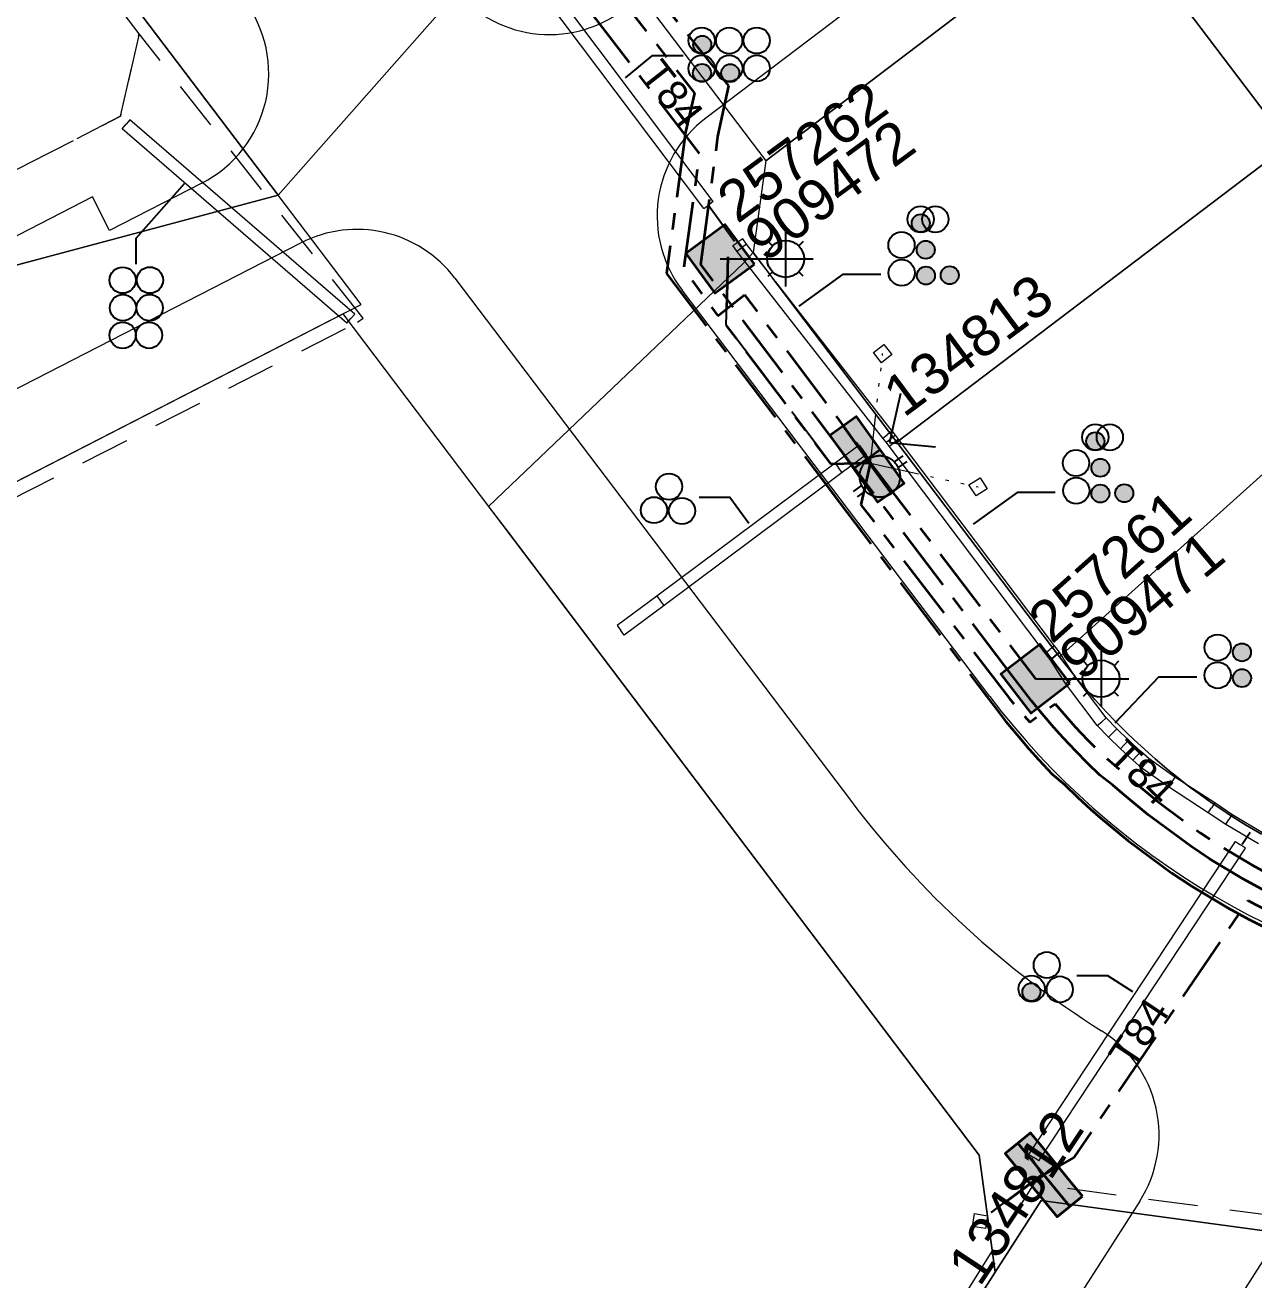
# Model space of a CAD drawing. Header units: metres. Extents: x 308278 to 310511, y 6271134 to 6272874.
# Drawn here: x 308769.8 to 308844.7, y 6271811.5 to 6271888.1 of the extents above; entities that cross this region are included whole.
import ezdxf
from ezdxf.enums import TextEntityAlignment as Align

# ---------------------------------------------------------------- set-up
doc = ezdxf.new("R2010")
doc.units = ezdxf.units.M
doc.set_wipeout_variables(frame=1)
for name, pattern in [('Cable Exist UG', [7, 4, -1, 1, -1]), ('Dash', [5, 3, -2]), ('DOT', [6.35, 0, -6.35]), ('PHANTOMX2', [6.6, 3, -0.75, 0.2, -0.75, 0.2, -0.75, 0.2, -0.75])]:
    doc.linetypes.add(name, pattern=pattern)
doc.layers.get('0').update_dxf_attribs({"color": 6})
for name, color, linetype, lineweight in [('_User Miscellaneous1', 30, 'Continuous', 13), ('_User_HV_Exist', 1, 'Continuous', 35), ('_User_LV_Exist', 5, 'Continuous', 35), ('_User_SL_Exist', 4, 'Continuous', 35), ('Cadastre Developer_SP_EXT', 98, 'Continuous', 15), ('Cadastre Land Parcels_SP_EXT', 118, 'Continuous', 15), ('Cadastre Roads_SP_EXT', 218, 'Continuous', 15), ('Mains_HV_EXT', 13, 'Continuous', 25), ('Mains_LV_EXT', 163, 'Continuous', 25), ('Mains_LV_SL_EXT', 135, 'Continuous', 25), ('Services_SP_EXT', 42, 'PHANTOMX2', 20)]:
    doc.layers.add(name, color=color, linetype=linetype, lineweight=lineweight)
doc.layers.add('Cadastre Roads_SP_NEW', color=214, linetype='Continuous', lineweight=15, transparency=0.8)
for name, color, linetype in [('Duct_SP_EXT', 30, 'Continuous'), ('Equip_LV_EXT', 7, 'Continuous'), ('Equip_SP_SL_EXT', 7, 'Continuous'), ('SupportsUG_SP_LV_EXT', 7, 'Continuous'), ('SupportsUG_SP_LV_SL_EXT', 7, 'Continuous'), ('Trench_SP_EXT', 7, 'Continuous')]:
    doc.layers.add(name, color=color, linetype=linetype)
doc.styles.add('COLUMN_LABEL', font='arial.ttf', dxfattribs={"height": 2})
doc.styles.add('iecARIAL', font='arial.ttf', dxfattribs={"height": 2})
doc.styles.add('POLE_LABEL', font='arial.ttf', dxfattribs={"height": 2})
doc.styles.add('SL_LABEL', font='arial.ttf', dxfattribs={"height": 2})
doc.styles.get("Standard").update_dxf_attribs({"font": 'arial.ttf'})

# ---------------------------------------------------------------- blocks, each defined once
blk = doc.blocks.new('COLUMN_EXT')
blk.add_hatch(color=256).paths.add_polyline_path([(1.5, -1.5), (1.5, 1.5), (-1.5, 1.5), (-1.5, -1.5)])
blk.add_lwpolyline([(1.5, 1.5), (-1.5, 1.5), (-1.5, -1.5), (1.5, -1.5)], close=True)
at = {"flags": 1}
blk.add_attdef('Z', (-1.813, 2.351), '', height=0.2, rotation=180, dxfattribs=at)
at = {"flags": 9}
for tag, p in [('STREETNAME', (-1.813, 1.6)), ('SUBURB', (-1.813, 1.8)), ('NOTES', (-1.813, 2)), ('LOCATION', (-1.813, 1.4)), ('LEGEND', (-1.813, 1.2)), ('USAGE', (-1.813, 1)), ('STATE', (-1.813, 0.8)), ('COLUMN_TYPE', (-1.813, 0.4)), ('OWNED_BY', (-1.813, 0.6))]:
    blk.add_attdef(tag, text='', height=0.2, rotation=180, dxfattribs=at).set_placement(p, align=Align.MIDDLE_LEFT)
for tag, style, p in [('STRUCTURE_PLANT_NUMBER', 'POLE_LABEL', (-1.813, -0.031)), ('STREET_CODE', 'COLUMN_LABEL', (-1.813, 0.2))]:
    blk.add_attdef(tag, text='', height=0.2, rotation=180, dxfattribs=dict(at, style=style)).set_placement(p, align=Align.MIDDLE_LEFT)
at = {"style": 'COLUMN_LABEL', "width": 0.9, "flags": 8}
blk.add_attdef('ASSET_NUM', text='', height=2, rotation=270, dxfattribs=at).set_placement((2, -4), align=Align.MIDDLE_LEFT)
blk = doc.blocks.new('PILLAR_EXT')
blk.add_hatch(color=256).paths.add_polyline_path([(-2.5, 1), (-2.5, -1), (2.5, -1), (2.5, 1)])
for p, q in [((0, 1), (0, -1)), ((-2.5, 0), (2.5, 0))]:
    blk.add_line(p, q)
at = {"ltscale": 10}
blk.add_line((2.5, 0), (-2.5, 0), dxfattribs=at)
blk.add_lwpolyline([(-2.5, -1), (-1.25, -1), (1.25, -1), (2.5, -1), (2.5, 1), (-2.5, 1)], close=True)
at = {"width": 0.9, "flags": 8}
blk.add_attdef('ASSET_NUM', text='', height=2, rotation=90, dxfattribs=at).set_placement((-2, 4), align=Align.MIDDLE_LEFT)
for tag, p, flags in [('OWNED_BY', (0, -0.2), 9), ('STATE', (0, -0.4), 9), ('SUPPORT_TYPE', (0, -0.6), 9), ('USAGE', (0, -0.8), 9), ('LEGEND', (0, -1), 9), ('LOCATION', (0, -1.2), 9), ('NOTES', (0, -1.4), 9), ('PARENT', (0, -1.6), 9), ('STREETNAME', (0, -1.8), 9), ('SUBURB', (0, -2), 1)]:
    blk.add_attdef(tag, p, '', height=0.2, dxfattribs=dict(flags=flags))
blk = doc.blocks.new('DUCT_EXT')
blk.add_circle((0, 0.8), 0.8)
at = {"flags": 1}
blk.add_attdef('Z', (0, 0), '', height=0.2, dxfattribs=at)
at = {"flags": 9}
for tag, p in [('DUCT_CODE', (0, 0)), ('XSECT_TYPE', (0, -0.2)), ('STATE', (0, -0.6)), ('FB_REFERENCE', (0, -0.4)), ('NOTES', (0, -0.8))]:
    blk.add_attdef(tag, text='', height=0.2, dxfattribs=at).set_placement(p, align=Align.MIDDLE_LEFT)
blk = doc.blocks.new('*U479')
at = {"transparency": 33554687, "flags": 9}
for tag, p in [('LRATECODE', (-7.4, 0)), ('LOUTREACHVOCAB', (-7.2, 0)), ('LOUTREACH', (-7, 0)), ('LANTNUMBER', (-6.6, 0)), ('LNEW', (-6.4, 0)), ('LMASTVOCAB', (-6.2, 0)), ('LMAST', (-6, 0)), ('LLAMPVOCAB', (-5.8, 0)), ('LLAMP', (-5.6, 0)), ('LEXIST', (-5.4, 0)), ('LCHARGE3PERCENT', (-5.2, 0)), ('LCHARGE3', (-5, 0)), ('LCHARGE2PERCENT', (-4.8, 0)), ('LCHARGE2', (-4.6, 0)), ('LCHARGE1PERCENT', (-4.4, 0)), ('LCHARGE1', (-4.2, 0)), ('LCATEGORY', (-4, 0)), ('LBRACKETVOCAB', (-3.8, 0)), ('LBRACKET', (-3.6, 0)), ('LKINGHEIGHT', (-3.4, 0)), ('CREPLACE', (-3.2, 0)), ('CREMOVE', (-3, 0)), ('CNUMBER', (-2.8, 0)), ('CNEW', (-2.6, 0)), ('CEXIST', (-2.4, 0)), ('USAGE', (-2.2, 0)), ('STATE', (-2, 0)), ('OWNED_BY', (-1.8, 0)), ('ORIENTATION', (-1.6, 0)), ('OPERATING_VOLTAGE', (-1.4, 0)), ('NO_PHASES', (-1.2, 0)), ('LANTERN_TYPE', (-1, 0)), ('LANTERN_PURPOSE', (-0.8, 0)), ('CONTROL_TYPE', (-0.6, 0)), ('CONSTRUCTED_VOLTAGE', (-0.4, 0))]:
    blk.add_attdef(tag, text='', height=0.001, rotation=270, dxfattribs=at).set_placement(p, align=Align.MIDDLE_LEFT)
at = {"transparency": 33554687, "style": 'SL_LABEL', "flags": 9}
blk.add_attdef('STREET_CODE', text='', height=0.001, rotation=270, dxfattribs=at).set_placement((0.001, 0), align=Align.MIDDLE_LEFT)
at = {"transparency": 33554687, "flags": 1}
blk.add_attdef('Z', (0, 0), '', height=0.001, rotation=270, dxfattribs=at)
at = {"transparency": 33554687, "width": 0.9}
blk.add_attdef('LNUMBER', text='', height=1, dxfattribs=at).set_placement((7, -1), align=Align.MIDDLE_LEFT)
at = {"transparency": 33554687, "flags": 9}
for tag, p in [('LREMOVE', (0, -7.6)), ('LREPLACE', (0, -7.8)), ('LTYPE', (0, -8)), ('LTYPEVOCAB', (0, -8.2)), ('LEGEND', (0, -8.4)), ('SUBURB', (0, -8.6)), ('STREETNAME', (0, -8.8)), ('LOCATION', (0, -9)), ('NOTES', (0, -9.2)), ('MAINTAINED_BY', (0, -9.863))]:
    blk.add_attdef(tag, text='', height=0.001, dxfattribs=at).set_placement(p, align=Align.MIDDLE_LEFT)
blk.add_attdef('OPERATED_BY', (0, -9.607), '', height=0.001, dxfattribs=at)
at = {"linetype": 'DOT', "transparency": 33554687}
blk.add_wipeout([(5.688, 0), (5.061, -1.061), (4, -1.688), (2.939, -1.061), (2.313, 0), (2.939, 1.061), (4, 1.687), (5.061, 1.061)], dxfattribs=at)
at = {"transparency": 33554687}
for p, q in [((4, 1.687), (4, 0)), ((2.939, 1.061), (3.205, 0.795)), ((5.061, 1.061), (4.795, 0.795)), ((0, 0), (4, 0)), ((4, 0), (5.688, 0)), ((4, 0), (4, -1.688)), ((2.939, -1.061), (3.205, -0.795)), ((5.061, -1.061), (4.795, -0.795))]:
    blk.add_line(p, q, dxfattribs=at)
blk.add_circle((4, 0), 1.125, dxfattribs=at)
blk = doc.blocks.new('CCP_EXT')
at = {"flags": 9}
for tag, p in [('USAGE', (0, -1.2)), ('LEGEND', (0, -1.4)), ('LIFE_SUPPORT', (0, -1.6)), ('STATE', (0, -1.8)), ('NOTES', (0, -2))]:
    blk.add_attdef(tag, text='', height=0.2, dxfattribs=at).set_placement(p, align=Align.MIDDLE_LEFT)
at = {"transparency": 33554687}
blk.add_wipeout([(0, 0.566), (0.566, 0), (0, -0.566), (-0.566, 0)], dxfattribs=at)
blk.add_lwpolyline([(-0.566, 0), (0, 0.566), (0.566, 0), (0, -0.566), (-0.566, 0)])
at = {"flags": 1}
blk.add_attdef('Z', (0, 0), '', height=0.2, dxfattribs=at)
at = {"flags": 9}
for tag, p in [('CCP_TYPE', (0, 0)), ('OPERATING_VOLTAGE', (0, -0.6)), ('ORIENTATION', (0, -0.8)), ('CONSTRUCTED_VOLTAGE', (0, -0.2)), ('NO_PHASES', (0, -0.4)), ('OWNED_BY', (0, -1))]:
    blk.add_attdef(tag, text='', height=0.2, dxfattribs=at).set_placement(p, align=Align.MIDDLE_LEFT)
blk = doc.blocks.new('LV_UG_LINKS_OPEN_EXT')
at = {"layer": 'Equip_LV_EXT'}
for tag, height, flags, p in [('CONSTRUCTED_VOLTAGE', 0.167, 9, (3.167, -1.833)), ('NO_PHASES', 0.167, 9, (3.167, -2)), ('OPERATING_VOLTAGE', 0.2, 9, (3, -2.6)), ('ORIENTATION', 0.2, 9, (3, -2.8)), ('STATE', 0.2, 9, (3, -3)), ('SWITCH_TYPE', 0.2, 9, (3, -3.2)), ('OWNED_BY', 0.2, 9, (3, -3.8)), ('USAGE', 0.2, 9, (3, -3.4)), ('NOTES', 0.2, 9, (3, -3.6)), ('TYPE', 0.2, 9, (3, -4.6)), ('OPERATED_BY', 0.2, 9, (3, -4)), ('MAINTAINED_BY', 0.2, 9, (3, -4.2)), ('NUMBER_OF_PHASES', 0.2, 9, (3, -4.4)), ('Z', 0.2, 1, (3, -4.8))]:
    blk.add_attdef(tag, text='', height=height, dxfattribs=dict(at, flags=flags)).set_placement(p, align=Align.MIDDLE_LEFT)
at = {"transparency": 33554687}
blk.add_wipeout([(4, 1.25), (3.969, 1.25), (3.939, 1.248), (3.908, 1.247), (3.877, 1.244), (3.847, 1.241), (3.817, 1.236), (3.786, 1.232), (3.756, 1.226), (3.726, 1.22), (3.696, 1.213), (3.667, 1.205), (3.637, 1.196), (3.608, 1.187), (3.579, 1.177), (3.55, 1.166), (3.522, 1.155), (3.493, 1.143), (3.466, 1.13), (3.438, 1.117), (3.411, 1.102), (3.384, 1.088), (3.357, 1.072), (3.331, 1.056), (3.306, 1.039), (3.28, 1.022), (3.255, 1.004), (3.231, 0.985), (3.207, 0.966), (3.184, 0.947), (3.161, 0.926), (3.138, 0.905), (3.116, 0.884), (3.095, 0.862), (3.074, 0.839), (3.053, 0.816), (3.034, 0.793), (3.015, 0.769), (2.996, 0.745), (2.978, 0.72), (2.961, 0.694), (2.944, 0.669), (2.928, 0.643), (2.912, 0.616), (2.898, 0.589), (2.883, 0.562), (2.87, 0.534), (2.857, 0.507), (2.845, 0.478), (2.834, 0.45), (2.823, 0.421), (2.813, 0.392), (2.804, 0.363), (2.795, 0.333), (2.787, 0.304), (2.78, 0.274), (2.774, 0.244), (2.768, 0.214), (2.764, 0.183), (2.759, 0.153), (2.756, 0.123), (2.753, 0.092), (2.752, 0.061), (2.75, 0.031), (2.75, 0), (2.75, -0.031), (2.752, -0.061), (2.753, -0.092), (2.756, -0.123), (2.759, -0.153), (2.764, -0.183), (2.768, -0.214), (2.774, -0.244), (2.78, -0.274), (2.787, -0.304), (2.795, -0.333), (2.804, -0.363), (2.813, -0.392), (2.823, -0.421), (2.834, -0.45), (2.845, -0.478), (2.857, -0.507), (2.87, -0.534), (2.883, -0.562), (2.898, -0.589), (2.912, -0.616), (2.928, -0.643), (2.944, -0.669), (2.961, -0.694), (2.978, -0.72), (2.996, -0.745), (3.015, -0.769), (3.034, -0.793), (3.053, -0.816), (3.074, -0.839), (3.095, -0.862), (3.116, -0.884), (3.138, -0.905), (3.161, -0.926), (3.184, -0.947), (3.207, -0.966), (3.231, -0.985), (3.255, -1.004), (3.28, -1.022), (3.306, -1.039), (3.331, -1.056), (3.357, -1.072), (3.384, -1.088), (3.411, -1.102), (3.438, -1.117), (3.466, -1.13), (3.493, -1.143), (3.522, -1.155), (3.55, -1.166), (3.579, -1.177), (3.608, -1.187), (3.637, -1.196), (3.667, -1.205), (3.696, -1.213), (3.726, -1.22), (3.756, -1.226), (3.786, -1.232), (3.817, -1.236), (3.847, -1.241), (3.877, -1.244), (3.908, -1.247), (3.939, -1.248), (3.969, -1.25), (4, -1.25), (4.031, -1.25), (4.061, -1.248), (4.092, -1.247), (4.123, -1.244), (4.153, -1.241), (4.183, -1.236), (4.214, -1.232), (4.244, -1.226), (4.274, -1.22), (4.304, -1.213), (4.333, -1.205), (4.363, -1.196), (4.392, -1.187), (4.421, -1.177), (4.45, -1.166), (4.478, -1.155), (4.507, -1.143), (4.534, -1.13), (4.562, -1.117), (4.589, -1.102), (4.616, -1.088), (4.643, -1.072), (4.669, -1.056), (4.694, -1.039), (4.72, -1.022), (4.745, -1.004), (4.769, -0.985), (4.793, -0.966), (4.816, -0.947), (4.839, -0.926), (4.862, -0.905), (4.884, -0.884), (4.905, -0.862), (4.926, -0.839), (4.947, -0.816), (4.966, -0.793), (4.985, -0.769), (5.004, -0.745), (5.022, -0.72), (5.039, -0.694), (5.056, -0.669), (5.072, -0.643), (5.088, -0.616), (5.102, -0.589), (5.117, -0.562), (5.13, -0.534), (5.143, -0.507), (5.155, -0.478), (5.166, -0.45), (5.177, -0.421), (5.187, -0.392), (5.196, -0.363), (5.205, -0.333), (5.213, -0.304), (5.22, -0.274), (5.226, -0.244), (5.232, -0.214), (5.236, -0.183), (5.241, -0.153), (5.244, -0.123), (5.247, -0.092), (5.248, -0.061), (5.25, -0.031), (5.25, 0), (5.25, 0.031), (5.248, 0.061), (5.247, 0.092), (5.244, 0.123), (5.241, 0.153), (5.236, 0.183), (5.232, 0.214), (5.226, 0.244), (5.22, 0.274), (5.213, 0.304), (5.205, 0.333), (5.196, 0.363), (5.187, 0.392), (5.177, 0.421), (5.166, 0.45), (5.155, 0.478), (5.143, 0.507), (5.13, 0.534), (5.117, 0.562), (5.102, 0.589), (5.088, 0.616), (5.072, 0.643), (5.056, 0.669), (5.039, 0.694), (5.022, 0.72), (5.004, 0.745), (4.985, 0.769), (4.966, 0.793), (4.947, 0.816), (4.926, 0.839), (4.905, 0.862), (4.884, 0.884), (4.862, 0.905), (4.839, 0.926), (4.816, 0.947), (4.793, 0.966), (4.769, 0.985), (4.745, 1.004), (4.72, 1.022), (4.694, 1.039), (4.669, 1.056), (4.643, 1.072), (4.616, 1.088), (4.589, 1.102), (4.562, 1.117), (4.534, 1.13), (4.507, 1.143), (4.478, 1.155), (4.45, 1.166), (4.421, 1.177), (4.392, 1.187), (4.363, 1.196), (4.333, 1.205), (4.304, 1.213), (4.274, 1.22), (4.244, 1.226), (4.214, 1.232), (4.183, 1.236), (4.153, 1.241), (4.123, 1.244), (4.092, 1.247), (4.061, 1.248), (4.031, 1.25)], dxfattribs=at).dxf.layer = 'Equip_LV_EXT'
at = {"layer": 'Equip_LV_EXT'}
for p, q in [((3.792, 1.863), (3.792, 1.232)), ((4.208, 1.863), (4.208, 1.232)), ((3.792, -1.232), (3.792, -1.863)), ((4.208, -1.232), (4.208, -1.863))]:
    blk.add_line(p, q, dxfattribs=at)
at = {"layer": 'Equip_LV_EXT', "flags": 128}
blk.add_lwpolyline([(4, 1.25), (3.969, 1.25), (3.939, 1.248), (3.908, 1.247), (3.877, 1.244), (3.847, 1.241), (3.817, 1.236), (3.786, 1.232), (3.756, 1.226), (3.726, 1.22), (3.696, 1.213), (3.667, 1.205), (3.637, 1.196), (3.608, 1.187), (3.579, 1.177), (3.55, 1.166), (3.522, 1.155), (3.493, 1.143), (3.466, 1.13), (3.438, 1.117), (3.411, 1.102), (3.384, 1.088), (3.357, 1.072), (3.331, 1.056), (3.306, 1.039), (3.28, 1.022), (3.255, 1.004), (3.231, 0.985), (3.207, 0.966), (3.184, 0.947), (3.161, 0.926), (3.138, 0.905), (3.116, 0.884), (3.095, 0.862), (3.074, 0.839), (3.053, 0.816), (3.034, 0.793), (3.015, 0.769), (2.996, 0.745), (2.978, 0.72), (2.961, 0.694), (2.944, 0.669), (2.928, 0.643), (2.912, 0.616), (2.898, 0.589), (2.883, 0.562), (2.87, 0.534), (2.857, 0.507), (2.845, 0.478), (2.834, 0.45), (2.823, 0.421), (2.813, 0.392), (2.804, 0.363), (2.795, 0.333), (2.787, 0.304), (2.78, 0.274), (2.774, 0.244), (2.768, 0.214), (2.764, 0.183), (2.759, 0.153), (2.756, 0.123), (2.753, 0.092), (2.752, 0.061), (2.75, 0.031), (2.75, 0), (2.75, -0.031), (2.752, -0.061), (2.753, -0.092), (2.756, -0.123), (2.759, -0.153), (2.764, -0.183), (2.768, -0.214), (2.774, -0.244), (2.78, -0.274), (2.787, -0.304), (2.795, -0.333), (2.804, -0.363), (2.813, -0.392), (2.823, -0.421), (2.834, -0.45), (2.845, -0.478), (2.857, -0.507), (2.87, -0.534), (2.883, -0.562), (2.898, -0.589), (2.912, -0.616), (2.928, -0.643), (2.944, -0.669), (2.961, -0.694), (2.978, -0.72), (2.996, -0.745), (3.015, -0.769), (3.034, -0.793), (3.053, -0.816), (3.074, -0.839), (3.095, -0.862), (3.116, -0.884), (3.138, -0.905), (3.161, -0.926), (3.184, -0.947), (3.207, -0.966), (3.231, -0.985), (3.255, -1.004), (3.28, -1.022), (3.306, -1.039), (3.331, -1.056), (3.357, -1.072), (3.384, -1.088), (3.411, -1.102), (3.438, -1.117), (3.466, -1.13), (3.493, -1.143), (3.522, -1.155), (3.55, -1.166), (3.579, -1.177), (3.608, -1.187), (3.637, -1.196), (3.667, -1.205), (3.696, -1.213), (3.726, -1.22), (3.756, -1.226), (3.786, -1.232), (3.817, -1.236), (3.847, -1.241), (3.877, -1.244), (3.908, -1.247), (3.939, -1.248), (3.969, -1.25), (4, -1.25), (4.031, -1.25), (4.061, -1.248), (4.092, -1.247), (4.123, -1.244), (4.153, -1.241), (4.183, -1.236), (4.214, -1.232), (4.244, -1.226), (4.274, -1.22), (4.304, -1.213), (4.333, -1.205), (4.363, -1.196), (4.392, -1.187), (4.421, -1.177), (4.45, -1.166), (4.478, -1.155), (4.507, -1.143), (4.534, -1.13), (4.562, -1.117), (4.589, -1.102), (4.616, -1.088), (4.643, -1.072), (4.669, -1.056), (4.694, -1.039), (4.72, -1.022), (4.745, -1.004), (4.769, -0.985), (4.793, -0.966), (4.816, -0.947), (4.839, -0.926), (4.862, -0.905), (4.884, -0.884), (4.905, -0.862), (4.926, -0.839), (4.947, -0.816), (4.966, -0.793), (4.985, -0.769), (5.004, -0.745), (5.022, -0.72), (5.039, -0.694), (5.056, -0.669), (5.072, -0.643), (5.088, -0.616), (5.102, -0.589), (5.117, -0.562), (5.13, -0.534), (5.143, -0.507), (5.155, -0.478), (5.166, -0.45), (5.177, -0.421), (5.187, -0.392), (5.196, -0.363), (5.205, -0.333), (5.213, -0.304), (5.22, -0.274), (5.226, -0.244), (5.232, -0.214), (5.236, -0.183), (5.241, -0.153), (5.244, -0.123), (5.247, -0.092), (5.248, -0.061), (5.25, -0.031), (5.25, 0), (5.25, 0.031), (5.248, 0.061), (5.247, 0.092), (5.244, 0.123), (5.241, 0.153), (5.236, 0.183), (5.232, 0.214), (5.226, 0.244), (5.22, 0.274), (5.213, 0.304), (5.205, 0.333), (5.196, 0.363), (5.187, 0.392), (5.177, 0.421), (5.166, 0.45), (5.155, 0.478), (5.143, 0.507), (5.13, 0.534), (5.117, 0.562), (5.102, 0.589), (5.088, 0.616), (5.072, 0.643), (5.056, 0.669), (5.039, 0.694), (5.022, 0.72), (5.004, 0.745), (4.985, 0.769), (4.966, 0.793), (4.947, 0.816), (4.926, 0.839), (4.905, 0.862), (4.884, 0.884), (4.862, 0.905), (4.839, 0.926), (4.816, 0.947), (4.793, 0.966), (4.769, 0.985), (4.745, 1.004), (4.72, 1.022), (4.694, 1.039), (4.669, 1.056), (4.643, 1.072), (4.616, 1.088), (4.589, 1.102), (4.562, 1.117), (4.534, 1.13), (4.507, 1.143), (4.478, 1.155), (4.45, 1.166), (4.421, 1.177), (4.392, 1.187), (4.363, 1.196), (4.333, 1.205), (4.304, 1.213), (4.274, 1.22), (4.244, 1.226), (4.214, 1.232), (4.183, 1.236), (4.153, 1.241), (4.123, 1.244), (4.092, 1.247), (4.061, 1.248), (4.031, 1.25)], close=True, dxfattribs=at)
at = {"layer": 'Equip_LV_EXT', "flags": 9}
blk.add_attdef('ACTUAL_STATUS', text='', height=0.167, dxfattribs=at).set_placement((3.167, -1.667), align=Align.MIDDLE_LEFT)
blk = doc.blocks.new('CABLE_LARGE_EXT')
h = blk.add_hatch(color=256)
edge = h.paths.add_edge_path()
edge.add_arc((0, 0.55), 0.55, 0, 360)
blk.add_circle((0, 0.55), 0.55)
at = {"flags": 1}
blk.add_attdef('Z', (0, 0), '', height=0.2, dxfattribs=at)
at = {"flags": 9}
for tag, p in [('COND_CODE', (0, 0)), ('XSECT_SIZE', (0, -0.6)), ('STATE', (0, -0.4)), ('FB_REFERENCE', (0, -0.2)), ('NOTES', (0, -0.8))]:
    blk.add_attdef(tag, text='', height=0.2, dxfattribs=at).set_placement(p, align=Align.MIDDLE_LEFT)

msp = doc.modelspace()

# ---------------------------------------------------------------- linework, layer by layer
at = {"layer": '_User Miscellaneous1'}
for p, q in [((308811.19, 6271876.884), (308801.148, 6271890.242)), ((308775.714, 6271881.758), (308775.95, 6271882.03)), ((308776.185, 6271882.302), (308775.95, 6271882.03)), ((308789.896, 6271870.442), (308776.185, 6271882.302)), ((308789.424, 6271869.898), (308775.714, 6271881.758)), ((308811.19, 6271876.884), (308811.477, 6271877.101)), ((308789.896, 6271870.442), (308789.66, 6271870.17)), ((308789.424, 6271869.898), (308789.66, 6271870.17)), ((308822.688, 6271863.312), (308822.403, 6271863.093)), ((308822.69, 6271863.31), (308822.403, 6271863.093)), ((308822.69, 6271863.31), (308822.688, 6271863.312)), ((308822.879, 6271863.06), (308822.69, 6271863.31)), ((308819.197, 6271861.354), (308808.333, 6271853.246)), ((308808.333, 6271853.246), (308805.904, 6271851.44)), ((308808.333, 6271853.246), (308808.548, 6271852.958)), ((308808.763, 6271852.669), (308808.548, 6271852.958)), ((308808.763, 6271852.669), (308806.334, 6271850.862)), ((308805.904, 6271851.44), (308806.119, 6271851.151)), ((308806.334, 6271850.862), (308806.119, 6271851.151)), ((308835.183, 6271845.34), (308835.457, 6271845.576)), ((308835.875, 6271844.637), (308835.183, 6271845.34)), ((308835.73, 6271845.811), (308835.457, 6271845.576)), ((308836.383, 6271845.148), (308835.73, 6271845.811)), ((308836.383, 6271845.148), (308836.129, 6271844.892)), ((308837.098, 6271844.454), (308836.383, 6271845.148)), ((308835.875, 6271844.637), (308836.129, 6271844.892)), ((308836.603, 6271843.931), (308835.875, 6271844.637)), ((308837.098, 6271844.454), (308836.851, 6271844.192)), ((308837.84, 6271843.768), (308837.098, 6271844.454)), ((308836.603, 6271843.931), (308836.851, 6271844.192)), ((308837.357, 6271843.234), (308836.603, 6271843.931)), ((308837.84, 6271843.768), (308837.598, 6271843.501)), ((308838.347, 6271843.318), (308837.84, 6271843.768)), ((308837.357, 6271843.234), (308837.598, 6271843.501)), ((308837.899, 6271842.753), (308837.357, 6271843.234)), ((308837.899, 6271842.753), (308838.123, 6271843.035)), ((308838.347, 6271843.318), (308838.123, 6271843.035)), ((308839.929, 6271842.201), (308838.347, 6271843.318)), ((308839.525, 6271841.605), (308837.899, 6271842.753)), ((308839.929, 6271842.201), (308839.727, 6271841.903)), ((308842.354, 6271840.621), (308839.929, 6271842.201)), ((308839.525, 6271841.605), (308839.727, 6271841.903)), ((308841.96, 6271840.019), (308839.525, 6271841.605)), ((308842.354, 6271840.621), (308842.157, 6271840.32)), ((308843.406, 6271839.927), (308842.354, 6271840.621)), ((308841.96, 6271840.019), (308842.157, 6271840.32)), ((308843.022, 6271839.318), (308841.96, 6271840.019)), ((308843.406, 6271839.927), (308843.214, 6271839.623)), ((308845.376, 6271838.745), (308843.406, 6271839.927)), ((308843.022, 6271839.318), (308843.214, 6271839.623)), ((308845.019, 6271838.12), (308843.022, 6271839.318)), ((308831.014, 6271819.186), (308843.629, 6271838.266)), ((308843.629, 6271838.266), (308843.929, 6271838.068)), ((308831.615, 6271818.789), (308844.229, 6271837.869)), ((308844.229, 6271837.869), (308843.929, 6271838.068)), ((308831.014, 6271819.186), (308831.314, 6271818.987)), ((308831.615, 6271818.789), (308831.314, 6271818.987))]:
    msp.add_line(p, q, dxfattribs=at)
at = {"layer": '_User_LV_Exist', "linetype": 'Cable Exist UG', "flags": 128}
msp.add_lwpolyline([(308831.934, 6271817.932), (308833.781, 6271818.991), (308844.392, 6271834.667), (308844.392, 6271834.667), (308844.833, 6271834.428), (308846.067, 6271833.809), (308848.176, 6271832.856), (308849.991, 6271832.137), (308851.803, 6271831.506), (308853.84, 6271830.897), (308856.505, 6271830.252), (308859.079, 6271829.816), (308860.225, 6271831.65)], dxfattribs=at)
at = {"layer": 'Cadastre Developer_SP_EXT', "linetype": 'Dash'}
for points in [[(308760.844, 6271908.539), (308748.887, 6271899.484), (308765.622, 6271877.386), (308775.605, 6271882.523), (308776.747, 6271887.541), (308760.844, 6271908.539)], [(308790.404, 6271870.201), (308776.747, 6271887.541), (308775.605, 6271882.523), (308752.061, 6271870.409), (308728.557, 6271858.317), (308711.302, 6271845.093), (308710.162, 6271840.067), (308719.842, 6271833.814), (308755.514, 6271852.258), (308790.071, 6271869.948), (308790.404, 6271870.201)]]:
    msp.add_lwpolyline(points, close=True, dxfattribs=at)
at = {"layer": 'Cadastre Land Parcels_SP_EXT', "linetype": 'Continuous'}
for points in [[(308785.232, 6271877.709), (308741.894, 6271934.802), (308460.044, 6271882.804), (308464.741, 6271878.857), (308470.246, 6271873.371), (308475.153, 6271867.772), (308480.922, 6271864.091), (308487.522, 6271858.726), (308495.273, 6271850.887), (308501.907, 6271843.826), (308510.668, 6271835.407), (308521.485, 6271829.029), (308533.556, 6271824.971), (308544.638, 6271820.397), (308552.648, 6271815.513), (308557.475, 6271816.82), (308699.046, 6271854.667), (308785.232, 6271877.709)], [(308871.449, 6271871.445), (308846.787, 6271903.969), (308835.706, 6271895.551), (308846.89, 6271880.802), (308855.307, 6271869.7), (308864.767, 6271863.263), (308871.449, 6271871.445)], [(308846.89, 6271880.802), (308835.706, 6271895.551), (308814.974, 6271879.801), (308814.191, 6271874.207), (308822.969, 6271862.629), (308846.89, 6271880.802)], [(308855.307, 6271869.7), (308846.89, 6271880.802), (308822.969, 6271862.629), (308832.89, 6271849.546), (308855.307, 6271869.7)], [(308653.206, 6271799.272), (308701.487, 6271813.286), (308749.431, 6271838.392), (308752.803, 6271851.774), (308790.298, 6271871.032), (308785.232, 6271877.709), (308699.046, 6271854.667), (308574.113, 6271821.268), (308629.417, 6271786.834), (308653.206, 6271799.272)], [(308894.387, 6271807.862), (308831.761, 6271816.372), (308828.97, 6271812.006), (308822.491, 6271801.868), (308815.688, 6271800.366), (308807.927, 6271805.225), (308801.878, 6271784.212), (308803.916, 6271755.388), (308795.486, 6271750.374), (308758.842, 6271727.742), (308759.995, 6271677.959), (308733.946, 6271668.196), (308730.866, 6271648.094), (308724.899, 6271630.763), (308716.868, 6271633.567), (308714.655, 6271629.971), (308718.44, 6271622.413), (308748.448, 6271612.102), (308874.356, 6271660.134), (308883.009, 6271723.956), (308885.447, 6271741.931), (308889.839, 6271774.322), (308894.387, 6271807.862)]]:
    msp.add_lwpolyline(points, close=True, dxfattribs=at)
for points in [[(308769.618, 6271803.269), (308774.285, 6271794.37), (308799.95, 6271810.22), (308807.927, 6271805.225), (308815.688, 6271800.366), (308822.491, 6271801.868), (308828.97, 6271812.006), (308828.97, 6271812.006), (308827.979, 6271819.129), (308789.184, 6271870.46), (308752.803, 6271851.774)], [(308855.307, 6271869.7), (308832.89, 6271849.546), (308833.236, 6271849.095), (308833.589, 6271848.648), (308833.948, 6271848.207), (308834.314, 6271847.77), (308834.686, 6271847.339), (308835.063, 6271846.912), (308835.445, 6271846.492), (308835.834, 6271846.076), (308836.229, 6271845.666), (308836.629, 6271845.261), (308837.035, 6271844.862), (308837.446, 6271844.469), (308837.863, 6271844.081), (308838.286, 6271843.699), (308838.713, 6271843.324), (308839.146, 6271842.954), (308839.583, 6271842.591), (308840.026, 6271842.231), (308840.475, 6271841.88), (308840.926, 6271841.535), (308841.385, 6271841.195), (308841.846, 6271840.863), (308842.313, 6271840.538), (308842.784, 6271840.217), (308843.259, 6271839.904), (308843.739, 6271839.597), (308844.223, 6271839.297), (308844.711, 6271839.004), (308845.203, 6271838.718)]]:
    msp.add_lwpolyline(points, dxfattribs=at)
at = {"layer": 'Cadastre Roads_SP_EXT', "linetype": 'Continuous'}
msp.add_lwpolyline([(308741.894, 6271934.802), (308785.232, 6271877.709), (308798.788, 6271893.069), (308798.676, 6271894.665), (308790.56, 6271905.371), (308782.065, 6271916.574), (308771.844, 6271930.055), (308761.623, 6271943.535)], dxfattribs=at)
at = {"layer": 'Cadastre Roads_SP_NEW'}
for p, q in [((308780.575, 6271878.438), (308774.948, 6271875.551)), ((308773.898, 6271877.597), (308748.955, 6271864.801)), ((308774.948, 6271875.551), (308773.898, 6271877.597)), ((308752.743, 6271857.416), (308786.602, 6271874.787))]:
    msp.add_line(p, q, dxfattribs=at)
for centre, radius, start, end in [((308801.773, 6271895.004), 7.5, 217.14006, 307.13999), ((308777.152, 6271885.111), 7.5, 297.15972, 37.14006), ((308815.841, 6271876.43), 7.5, 127.13999, 217.14004), ((308790.025, 6271868.114), 7.5, 37.14006, 117.15972), ((308866.105, 6271875.488), 57.6, 217.14006, 237.84418), ((308831.457, 6271820.374), 7.5, 327.39694, 57.84418)]:
    msp.add_arc(centre, radius, start, end, dxfattribs=at)
at = {"layer": 'Duct_SP_EXT'}
for points in [[(308809.935, 6271886.208), (308808.015, 6271886.208), (308806.395, 6271884.862)], [(308776.572, 6271873.487), (308776.572, 6271875.078), (308779.507, 6271878.423)], [(308821.98, 6271872.856), (308819.646, 6271872.856), (308816.975, 6271870.929)], [(308810.907, 6271859.286), (308812.782, 6271859.286), (308813.928, 6271857.695)], [(308832.628, 6271859.558), (308830.294, 6271859.558), (308827.623, 6271857.632)], [(308841.26, 6271848.298), (308838.926, 6271848.298), (308836.255, 6271845.485)], [(308833.947, 6271830.092), (308835.821, 6271830.092), (308837.337, 6271829.13)]]:
    msp.add_lwpolyline(points, dxfattribs=at)
at = {"layer": 'Trench_SP_EXT', "linetype": 'Cable Exist UG'}
for points in [[(308823.19, 6271865.594), (308822.524, 6271862.61), (308825.318, 6271862.356)], [(308844.02, 6271838.114), (308844.511, 6271838.844)], [(308831.801, 6271817.964), (308831.189, 6271818.923)]]:
    msp.add_lwpolyline(points, dxfattribs=at)

# ---------------------------------------------------------------- block references
at = {"layer": 'Duct_SP_EXT'}
for p, rotation in [((308810.26, 6271887.135), 269.9999999999998), ((308811.936, 6271887.13), 269.9999999999998), ((308813.617, 6271887.138), 269.9999999999998), ((308810.257, 6271885.438), 269.9999999999998), ((308811.939, 6271885.437), 269.9999999999998), ((308813.622, 6271885.439), 269.9999999999998), ((308776.542, 6271872.516), 90.01832748558324), ((308778.202, 6271872.518), 90.01832748558324), ((308776.555, 6271870.837), 90.01832748558324), ((308778.193, 6271870.839), 90.01832748558324), ((308776.546, 6271869.157), 90.06167465254478), ((308778.151, 6271869.159), 90.06167465254478)]:
    msp.add_blockref('DUCT_EXT', p, dxfattribs=dict(at, rotation=rotation))
for name, p in [('CABLE_LARGE_EXT', (308811.096, 6271886.327)), ('CABLE_LARGE_EXT', (308811.079, 6271884.61)), ('DUCT_EXT', (308824.421, 6271875.43)), ('CABLE_LARGE_EXT', (308824.422, 6271875.441)), ('DUCT_EXT', (308825.307, 6271875.43)), ('DUCT_EXT', (308823.248, 6271873.86)), ('CABLE_LARGE_EXT', (308824.73, 6271873.819)), ('DUCT_EXT', (308823.257, 6271872.174)), ('CABLE_LARGE_EXT', (308824.735, 6271872.247)), ('CABLE_LARGE_EXT', (308826.189, 6271872.268)), ('DUCT_EXT', (308835.07, 6271862.133)), ('DUCT_EXT', (308835.955, 6271862.133)), ('CABLE_LARGE_EXT', (308835.07, 6271862.144)), ('DUCT_EXT', (308833.896, 6271860.563)), ('CABLE_LARGE_EXT', (308835.378, 6271860.522)), ('DUCT_EXT', (308809.072, 6271859.124)), ('DUCT_EXT', (308833.905, 6271858.877)), ('DUCT_EXT', (308808.149, 6271857.687)), ('DUCT_EXT', (308809.865, 6271857.64)), ('DUCT_EXT', (308842.528, 6271849.303)), ('CABLE_LARGE_EXT', (308844.01, 6271849.261)), ('DUCT_EXT', (308842.537, 6271847.616)), ('CABLE_LARGE_EXT', (308844.016, 6271847.689)), ('DUCT_EXT', (308832.111, 6271829.931)), ('DUCT_EXT', (308831.188, 6271828.493)), ('DUCT_EXT', (308832.904, 6271828.446)), ('CABLE_LARGE_EXT', (308831.169, 6271828.536))]:
    msp.add_blockref(name, p, dxfattribs=at)
at = {"layer": 'SupportsUG_SP_LV_EXT'}
ref = msp.add_blockref('PILLAR_EXT', (308821.14, 6271861.592), dxfattribs=dict(at, rotation=305.5744442193306))
ref.add_attrib('ASSET_NUM', '134813', dxfattribs={"layer": '0', "height": 2.5, "rotation": 36.67197, "style": 'iecARIAL'}).set_placement((308822.64, 6271865.092), align=Align.MIDDLE_LEFT)
ref = msp.add_blockref('PILLAR_EXT', (308831.933, 6271817.932), dxfattribs=dict(at, rotation=129.3341919320247))
ref.add_attrib('ASSET_NUM', '134812', dxfattribs={"layer": '0', "height": 2.5, "rotation": 56.32969, "style": 'iecARIAL'}).set_placement((308833.433, 6271821.432), align=Align.MIDDLE_RIGHT)
at = {"layer": 'SupportsUG_SP_LV_SL_EXT'}
ref = msp.add_blockref('COLUMN_EXT', (308812.18, 6271873.815), dxfattribs=dict(at, rotation=306.3267232260291))
ref.add_attrib('ASSET_NUM', '909472', dxfattribs={"layer": '0', "height": 2.5, "rotation": 36.32672, "style": 'COLUMN_LABEL'}).set_placement((308814.18, 6271874.565), align=Align.MIDDLE_LEFT)
ref = msp.add_blockref('COLUMN_EXT', (308831.418, 6271848.204), dxfattribs=dict(at, rotation=307.3825761383412))
ref.add_attrib('ASSET_NUM', '909471', dxfattribs={"layer": '0', "height": 2.5, "rotation": 39.88329, "style": 'COLUMN_LABEL'}).set_placement((308833.418, 6271848.954), align=Align.MIDDLE_LEFT)

# ---------------------------------------------------------------- texts
at = {"layer": 'Mains_LV_EXT'}
for rotation, p in [(308.13103, (308807.213, 6271885.026)), (315.86511, (308835.714, 6271843.349)), (56.48872, (308837.294, 6271824.296))]:
    msp.add_text('T84', height=1.8, rotation=rotation, dxfattribs=at).set_placement(p)

# ---------------------------------------------------------------- next in the draw order: block references
at = {"layer": 'Equip_SP_SL_EXT'}
ref = msp.add_blockref('*U479', (308812.18, 6271873.815), dxfattribs=at)
ref.add_attrib('ASSET_NUM', '257262', dxfattribs={"layer": '0', "height": 2.5, "rotation": 36.32672, "style": 'iecARIAL'}).set_placement((308813.68, 6271875.315), align=Align.BOTTOM_LEFT)
ref = msp.add_blockref('*U479', (308831.418, 6271848.204), dxfattribs=at)
ref.add_attrib('ASSET_NUM', '257261', dxfattribs={"layer": '0', "height": 2.5, "rotation": 41.69179, "style": 'iecARIAL'}).set_placement((308832.918, 6271849.704), align=Align.BOTTOM_LEFT)
at = {"layer": 'Services_SP_EXT'}
for p, rotation in [((308822.098, 6271868.04), 263.5744442970341), ((308827.916, 6271859.907), 167.574444245486), ((308828.041, 6271815.111), 36.01381868287618)]:
    msp.add_blockref('CCP_EXT', p, dxfattribs=dict(at, rotation=rotation))

# ---------------------------------------------------------------- next in the draw order: linework, layer by layer
at = {"layer": '_User Miscellaneous1'}
for p, q in [((308811.765, 6271877.317), (308801.724, 6271890.675)), ((308811.765, 6271877.317), (308811.477, 6271877.101)), ((308813.564, 6271875.034), (308813.266, 6271874.832)), ((308813.785, 6271874.708), (308813.564, 6271875.034)), ((308812.968, 6271874.63), (308813.266, 6271874.832)), ((308813.203, 6271874.284), (308812.968, 6271874.63)), ((308813.203, 6271874.284), (308813.494, 6271874.496)), ((308813.785, 6271874.708), (308813.494, 6271874.496)), ((308822.688, 6271863.312), (308813.785, 6271874.708)), ((308832.016, 6271849.768), (308832.303, 6271849.985)), ((308832.016, 6271849.768), (308832.303, 6271849.985)), ((308832.313, 6271849.376), (308832.016, 6271849.768)), ((308832.016, 6271849.768), (308832.016, 6271849.768)), ((308832.59, 6271850.203), (308832.303, 6271849.985)), ((308832.59, 6271850.202), (308832.303, 6271849.985)), ((308832.884, 6271849.814), (308832.59, 6271850.203)), ((308832.59, 6271850.203), (308832.59, 6271850.202)), ((308832.884, 6271849.814), (308832.598, 6271849.595)), ((308832.894, 6271849.801), (308832.611, 6271849.579)), ((308832.914, 6271849.774), (308832.611, 6271849.579)), ((308832.894, 6271849.801), (308832.884, 6271849.814)), ((308833.846, 6271848.32), (308832.914, 6271849.774)), ((308832.308, 6271849.385), (308832.611, 6271849.579)), ((308833.255, 6271847.909), (308832.308, 6271849.385)), ((308832.313, 6271849.376), (308832.598, 6271849.595)), ((308832.327, 6271849.358), (308832.313, 6271849.376)), ((308832.327, 6271849.358), (308832.611, 6271849.579)), ((308833.846, 6271848.32), (308833.551, 6271848.114)), ((308835.73, 6271845.811), (308833.846, 6271848.32)), ((308833.255, 6271847.909), (308833.551, 6271848.114)), ((308835.183, 6271845.34), (308833.255, 6271847.909))]:
    msp.add_line(p, q, dxfattribs=at)
at = {"layer": 'Cadastre Developer_SP_EXT', "linetype": 'Dash'}
msp.add_lwpolyline([(308767.685, 6271768.707), (308780.431, 6271776.622), (308791.326, 6271783.385), (308791.484, 6271783.483), (308795.085, 6271784.215), (308798.766, 6271784.997), (308802.109, 6271784.535), (308819.742, 6271782.1), (308830.014, 6271780.681), (308835.763, 6271789.913), (308842.634, 6271800.949), (308848.603, 6271810.534), (308856.168, 6271814.08), (308831.301, 6271817.367), (308821.627, 6271801.832), (308816.117, 6271800.552), (308800.222, 6271810.448), (308774.616, 6271794.551), (308706.214, 6271752.086)], dxfattribs=at)
at = {"layer": 'Cadastre Roads_SP_EXT', "linetype": 'Continuous'}
for points in [[(308804.271, 6271893.916), (308814.975, 6271879.801), (308835.706, 6271895.551)], [(308845.203, 6271838.718), (308844.711, 6271839.004), (308844.223, 6271839.297), (308843.739, 6271839.598), (308843.259, 6271839.904), (308842.784, 6271840.217), (308842.313, 6271840.538), (308841.846, 6271840.863), (308841.385, 6271841.195), (308840.926, 6271841.535), (308840.475, 6271841.88), (308840.026, 6271842.231), (308839.583, 6271842.591), (308839.146, 6271842.954), (308838.713, 6271843.324), (308838.286, 6271843.699), (308837.863, 6271844.081), (308837.446, 6271844.469), (308837.035, 6271844.862), (308836.629, 6271845.261), (308836.229, 6271845.666), (308835.834, 6271846.076), (308835.445, 6271846.492), (308835.063, 6271846.912), (308834.686, 6271847.339), (308834.314, 6271847.77), (308833.948, 6271848.207), (308833.589, 6271848.648), (308833.236, 6271849.095), (308832.89, 6271849.546), (308822.969, 6271862.629), (308814.191, 6271874.207), (308813.614, 6271873.547), (308798.976, 6271859.592), (308798.061, 6271858.714), (308799.254, 6271857.135), (308827.979, 6271819.129), (308828.97, 6271812.005), (308831.761, 6271816.372), (308894.387, 6271807.862)]]:
    msp.add_lwpolyline(points, dxfattribs=at)
at = {"layer": 'Cadastre Roads_SP_NEW'}
for p, q in [((308857.222, 6271917.18), (308811.312, 6271882.409)), ((308837.775, 6271816.333), (308827.931, 6271800.943)), ((308805.245, 6271750.069), (308847.196, 6271815.659))]:
    msp.add_line(p, q, dxfattribs=at)
msp.add_arc((308866.105, 6271875.488), 47, 217.14006, 262.14621, dxfattribs=at)
at = {"layer": 'Services_SP_EXT'}
msp.add_lwpolyline([(308831.933, 6271817.932), (308828.041, 6271815.112)], dxfattribs=at)
at = {"layer": 'Trench_SP_EXT', "linetype": 'Cable Exist UG'}
for points in [[(308811.477, 6271877.101), (308813.069, 6271874.895)], [(308828.72, 6271815.629), (308831.801, 6271817.964)]]:
    msp.add_lwpolyline(points, dxfattribs=at)

# ---------------------------------------------------------------- next in the draw order: block references
at = {"layer": '_User_LV_Exist'}
ref = msp.add_blockref('PILLAR_EXT', (308831.933, 6271817.932), dxfattribs=dict(at, rotation=129.3341919320247))
ref.add_attrib('ASSET_NUM', '134812', dxfattribs={"layer": '0', "height": 2.5, "rotation": 56.32969, "style": 'iecARIAL'}).set_placement((308833.433, 6271821.432), align=Align.MIDDLE_RIGHT)
at = {"layer": '_User_SL_Exist'}
ref = msp.add_blockref('COLUMN_EXT', (308812.18, 6271873.815), dxfattribs=dict(at, rotation=306.3267232260291))
ref.add_attrib('ASSET_NUM', '909472', dxfattribs={"layer": '0', "height": 2.5, "rotation": 36.32672, "style": 'COLUMN_LABEL'}).set_placement((308814.18, 6271874.565), align=Align.MIDDLE_LEFT)
ref = msp.add_blockref('COLUMN_EXT', (308831.418, 6271848.204), dxfattribs=dict(at, rotation=307.3825761383412))
ref.add_attrib('ASSET_NUM', '909471', dxfattribs={"layer": '0', "height": 2.5, "rotation": 39.88329, "style": 'COLUMN_LABEL'}).set_placement((308833.418, 6271848.954), align=Align.MIDDLE_LEFT)
at = {"layer": 'Duct_SP_EXT'}
for p in [(308812.8, 6271884.599), (308835.384, 6271858.95), (308836.837, 6271858.971)]:
    msp.add_blockref('CABLE_LARGE_EXT', p, dxfattribs=at)

# ---------------------------------------------------------------- next in the draw order: block references
at = {"layer": 'Equip_LV_EXT', "rotation": 305.5744442193306}
msp.add_blockref('LV_UG_LINKS_OPEN_EXT', (308819.601, 6271863.796), dxfattribs=at)

# ---------------------------------------------------------------- next in the draw order: linework, layer by layer
at = {"layer": '_User Miscellaneous1'}
for p, q in [((308822.117, 6271862.873), (308813.203, 6271874.284)), ((308822.116, 6271862.875), (308822.403, 6271863.093)), ((308822.305, 6271862.625), (308822.116, 6271862.875)), ((308822.116, 6271862.875), (308822.117, 6271862.873)), ((308822.117, 6271862.873), (308822.403, 6271863.093)), ((308822.305, 6271862.625), (308822.592, 6271862.842)), ((308822.305, 6271862.625), (308822.592, 6271862.842)), ((308822.879, 6271863.06), (308822.592, 6271862.842)), ((308822.879, 6271863.06), (308822.592, 6271862.842)), ((308823.062, 6271862.819), (308822.775, 6271862.601)), ((308823.062, 6271862.819), (308822.879, 6271863.06)), ((308832.59, 6271850.202), (308823.062, 6271862.819)), ((308820.673, 6271862.456), (308819.197, 6271861.354)), ((308820.673, 6271862.456), (308820.889, 6271862.167)), ((308821.104, 6271861.879), (308820.889, 6271862.167)), ((308822.488, 6271862.384), (308822.305, 6271862.625)), ((308822.488, 6271862.384), (308822.775, 6271862.601)), ((308832.016, 6271849.768), (308822.488, 6271862.384)), ((308819.197, 6271861.354), (308819.413, 6271861.065)), ((308821.104, 6271861.879), (308819.628, 6271860.777)), ((308819.628, 6271860.777), (308808.763, 6271852.669)), ((308819.628, 6271860.777), (308819.413, 6271861.065))]:
    msp.add_line(p, q, dxfattribs=at)
at = {"layer": '_User_HV_Exist', "linetype": 'Cable Exist UG'}
for points in [[(308805.221, 6271890.856), (308810.627, 6271883.921), (308810.073, 6271881.556), (308808.914, 6271872.933), (308818.607, 6271860.091), (308818.958, 6271859.627), (308828.426, 6271847.148), (308828.916, 6271846.501), (308829.618, 6271845.598), (308830.295, 6271844.77), (308831.032, 6271843.911), (308831.625, 6271843.249), (308832.433, 6271842.388), (308833.189, 6271841.758), (308833.986, 6271840.985), (308834.805, 6271840.228), (308835.415, 6271839.687), (308837.05, 6271838.324), (308839.745, 6271836.339), (308840.975, 6271835.528), (308843.122, 6271834.24), (308844.49, 6271833.499), (308845.755, 6271832.864)], [(308845.415, 6271835.272), (308844.113, 6271835.977), (308842.041, 6271837.221), (308840.889, 6271837.98), (308838.285, 6271839.899), (308836.719, 6271841.203), (308836.148, 6271841.71), (308835.35, 6271842.309), (308834.588, 6271843.049), (308833.875, 6271843.773), (308833.1, 6271844.601), (308832.536, 6271845.23), (308831.829, 6271846.054), (308831.182, 6271846.845), (308830.503, 6271847.719), (308830.02, 6271848.356), (308830.02, 6271848.356), (308820.552, 6271860.835), (308820.201, 6271861.299), (308820.201, 6271861.299), (308811.009, 6271873.48), (308812.053, 6271881.277), (308812.713, 6271884.376), (308807.906, 6271890.38)]]:
    msp.add_lwpolyline(points, dxfattribs=at)
at = {"layer": '_User_LV_Exist', "linetype": 'Cable Exist UG', "flags": 128}
for points in [[(308780.479, 6271915.424), (308779.7, 6271913.104), (308779.7, 6271913.104), (308785.15, 6271905.937), (308783.707, 6271904.53), (308785.793, 6271901.776), (308787.698, 6271899.058), (308789.635, 6271900.015), (308796.473, 6271890.964), (308803.506, 6271889.866), (308803.506, 6271889.866), (308808.46, 6271883.439), (308810.921, 6271880.237), (308809.959, 6271873.185), (308811.12, 6271871.621), (308812.045, 6271870.34), (308813.676, 6271871.614), (308813.676, 6271871.614), (308821.349, 6271861.439)], [(308821.349, 6271861.439), (308820.775, 6271858.811), (308820.775, 6271858.811), (308829.83, 6271846.99), (308831.067, 6271845.545), (308832.611, 6271846.678), (308832.611, 6271846.678), (308833.288, 6271845.889), (308833.837, 6271845.276), (308834.597, 6271844.466), (308835.292, 6271843.759), (308837.371, 6271841.962), (308838.902, 6271840.686), (308841.461, 6271838.801), (308842.573, 6271838.068), (308844.609, 6271836.846), (308845.877, 6271836.159), (308847.046, 6271835.573), (308849.075, 6271834.656), (308850.807, 6271833.969), (308852.537, 6271833.367), (308854.481, 6271832.786), (308857.027, 6271832.17), (308860.225, 6271831.65)]]:
    msp.add_lwpolyline(points, dxfattribs=at)
at = {"layer": '_User_SL_Exist', "linetype": 'Cable Exist UG', "flags": 128}
for points in [[(308821.347, 6271861.356), (308818.957, 6271861.285), (308818.957, 6271861.285), (308812.56, 6271869.775), (308812.674, 6271873.936)], [(308821.347, 6271861.356), (308831.418, 6271848.204)]]:
    msp.add_lwpolyline(points, dxfattribs=at)
at = {"layer": 'Cadastre Roads_SP_NEW'}
for p, q in [((308796.004, 6271872.642), (308820.188, 6271840.711)), ((308828.638, 6271847.111), (308809.862, 6271871.902))]:
    msp.add_line(p, q, dxfattribs=at)
at = {"layer": 'Mains_HV_EXT', "linetype": 'Cable Exist UG'}
for points in [[(308805.221, 6271890.856), (308810.627, 6271883.921), (308810.073, 6271881.556), (308808.914, 6271872.933), (308818.607, 6271860.091), (308818.958, 6271859.627), (308828.426, 6271847.148), (308828.916, 6271846.501), (308829.618, 6271845.598), (308830.295, 6271844.77), (308831.032, 6271843.911), (308831.625, 6271843.249), (308832.433, 6271842.388), (308833.189, 6271841.758), (308833.986, 6271840.985), (308834.805, 6271840.228), (308835.415, 6271839.687), (308837.05, 6271838.324), (308839.745, 6271836.339), (308840.975, 6271835.528), (308843.122, 6271834.24), (308844.49, 6271833.499), (308845.755, 6271832.864)], [(308845.415, 6271835.272), (308844.113, 6271835.977), (308842.041, 6271837.221), (308840.889, 6271837.98), (308838.285, 6271839.899), (308836.719, 6271841.203), (308836.148, 6271841.71), (308835.35, 6271842.309), (308834.588, 6271843.049), (308833.875, 6271843.773), (308833.1, 6271844.601), (308832.536, 6271845.23), (308831.829, 6271846.054), (308831.182, 6271846.845), (308830.503, 6271847.719), (308830.02, 6271848.356), (308830.02, 6271848.356), (308820.552, 6271860.835), (308820.201, 6271861.299), (308820.201, 6271861.299), (308811.009, 6271873.48), (308812.053, 6271881.277), (308812.713, 6271884.376), (308807.906, 6271890.38)]]:
    msp.add_lwpolyline(points, dxfattribs=at)
at = {"layer": 'Mains_LV_SL_EXT', "linetype": 'Cable Exist UG'}
for points in [[(308821.347, 6271861.356), (308818.957, 6271861.285), (308818.957, 6271861.285), (308812.56, 6271869.775), (308812.674, 6271873.936)], [(308821.347, 6271861.356), (308831.418, 6271848.204)]]:
    msp.add_lwpolyline(points, dxfattribs=at)
at = {"layer": 'Services_SP_EXT'}
for points in [[(308821.347, 6271861.356), (308822.098, 6271868.04)], [(308821.347, 6271861.356), (308827.916, 6271859.907)]]:
    msp.add_lwpolyline(points, dxfattribs=at)

# ---------------------------------------------------------------- next in the draw order: block references
at = {"layer": '_User_LV_Exist'}
ref = msp.add_blockref('PILLAR_EXT', (308821.14, 6271861.592), dxfattribs=dict(at, rotation=305.5744442193306))
ref.add_attrib('ASSET_NUM', '134813', dxfattribs={"layer": '0', "height": 2.5, "rotation": 36.67197, "style": 'iecARIAL'}).set_placement((308822.64, 6271865.092), align=Align.MIDDLE_LEFT)

doc.saveas('drawing.dxf')
